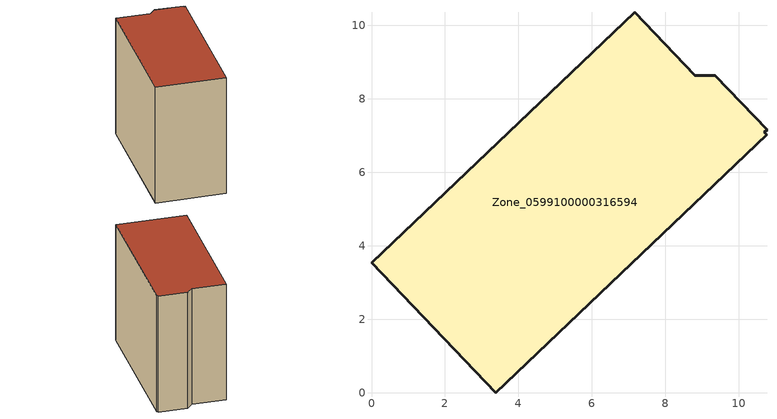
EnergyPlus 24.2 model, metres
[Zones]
Zone_0599100000316594
 floor ground (C_G): 10.77,7.16 10.69,7.09 10.76,7.03 3.38,0 0,3.54 7.16,10.36 8.8,8.64 9.36,8.63 z0
 wall outside (C_F): 10.77,7.16 9.36,8.63 8.8,8.64 7.16,10.36 0,3.54 3.38,0 10.76,7.03 10.69,7.09 10.77,7.16 z0:8.78
 roof outside (C_R): 10.69,7.09 10.77,7.16 9.36,8.63 8.8,8.64 7.16,10.36 0,3.54 3.38,0 10.76,7.03 z8.78
[BUILDING]
Pand.0599100000316594: North Axis=0; Terrain=City; Loads Convergence Tolerance Value=0.04; Temperature Convergence Tolerance Value=0.4; Solar Distribution=FullExterior; Maximum Number of Warmup Days=25; Minimum Number of Warmup Days=1
[Site:Location]
Rotterdam.The.Hague.AP_ZH_NLD Design_Conditions: Latitude=51.96; Longitude=4.45; Time Zone=1; Elevation=-4.5
[SITE:GROUNDTEMPERATURE:BUILDINGSURFACE]
18, 18, 18, 18, 18, 18, 18, 18, 18, 18, 18, 18
[MATERIAL] Thermal Absorptance=0.9; Solar Absorptance=0.7; Visible Absorptance=0.7
Name | Roughness | Thickness | Conductivity | Density | Specific Heat
G.TI.1992-2005 | MediumSmooth | 0.15 | 0.06 | 540 | 1210
F.TI.1992-2005 | Rough | 0.3 | 0.12 | 1920 | 840
R.TI.1992-2005 | MediumRough | 0.2 | 0.08 | 1500 | 1000
[CONSTRUCTION]
C_G: G.TI.1992-2005
C_F: F.TI.1992-2005
C_R: R.TI.1992-2005
[ZONE]
Zone_0599100000316594: Type=1; Multiplier=1; Ceiling Height=Autocalculate; Volume=Autocalculate; Floor Area=autocalculate; Part of Total Floor Area=Yes
[ZONEINFILTRATION:DESIGNFLOWRATE]
Infil_Zone_0599100000316594: Zone or ZoneList or Space or SpaceList=Zone_0599100000316594; Schedule=AlwaysOn; Design Flow Rate Calculation Method=Flow/Area; Flow Rate per Floor Area=0.0015; Constant Term Coefficient=1; Temperature Term Coefficient=0; Velocity Term Coefficient=0; Velocity Squared Term Coefficient=0
[HVACTEMPLATE:ZONE:IDEALLOADSAIRSYSTEM]
Zone_0599100000316594: Maximum Heating Supply Air Temperature=50; Minimum Cooling Supply Air Temperature=13; Maximum Heating Supply Air Humidity Ratio=0.0156; Minimum Cooling Supply Air Humidity Ratio=0.0077; Heating Limit=NoLimit; Cooling Limit=NoLimit; Dehumidification Control Type=ConstantSensibleHeatRatio; Cooling Sensible Heat Ratio=0.7; Dehumidification Setpoint=60; Humidification Control Type=None; Humidification Setpoint=30; Outdoor Air Method=None; Outdoor Air Flow Rate per Person=0.00944; Outdoor Air Flow Rate per Zone Floor Area=0; Outdoor Air Flow Rate per Zone=0; Demand Controlled Ventilation Type=None; Outdoor Air Economizer Type=NoEconomizer; Heat Recovery Type=None; Sensible Heat Recovery Effectiveness=0.7; Latent Heat Recovery Effectiveness=0.65
[ZONECONTROL:THERMOSTAT]
ThermostatControl_Zone_0599100000316594: Zone or ZoneList=Zone_0599100000316594; Control Type Schedule=DualSetpointControlType; Control 1=Thermostat_Zone_0599100000316594; Temperature Difference Between Cutout And Setpoint=0
[THERMOSTATSETPOINT:DUALSETPOINT]
Thermostat_Zone_0599100000316594: Heating Setpoint Temperature Schedule=HeatingSetpoint_Zone_0599100000316594; Cooling Setpoint Temperature Schedule=CoolingSetpoint_Zone_0599100000316594
[SCHEDULE:COMPACT]
HeatingSetpoint_Zone_0599100000316594: Through: 12/31, For: AllDays, Until: 24:00, 21
CoolingSetpoint_Zone_0599100000316594: Through: 12/31, For: AllDays, Until: 24:00, 24
DualSetpointControlType: Through: 12/31, For: AllDays, Until: 24:00, 4
AlwaysOn: Through: 12/31, For: AllDays, Until: 24:00, 1
